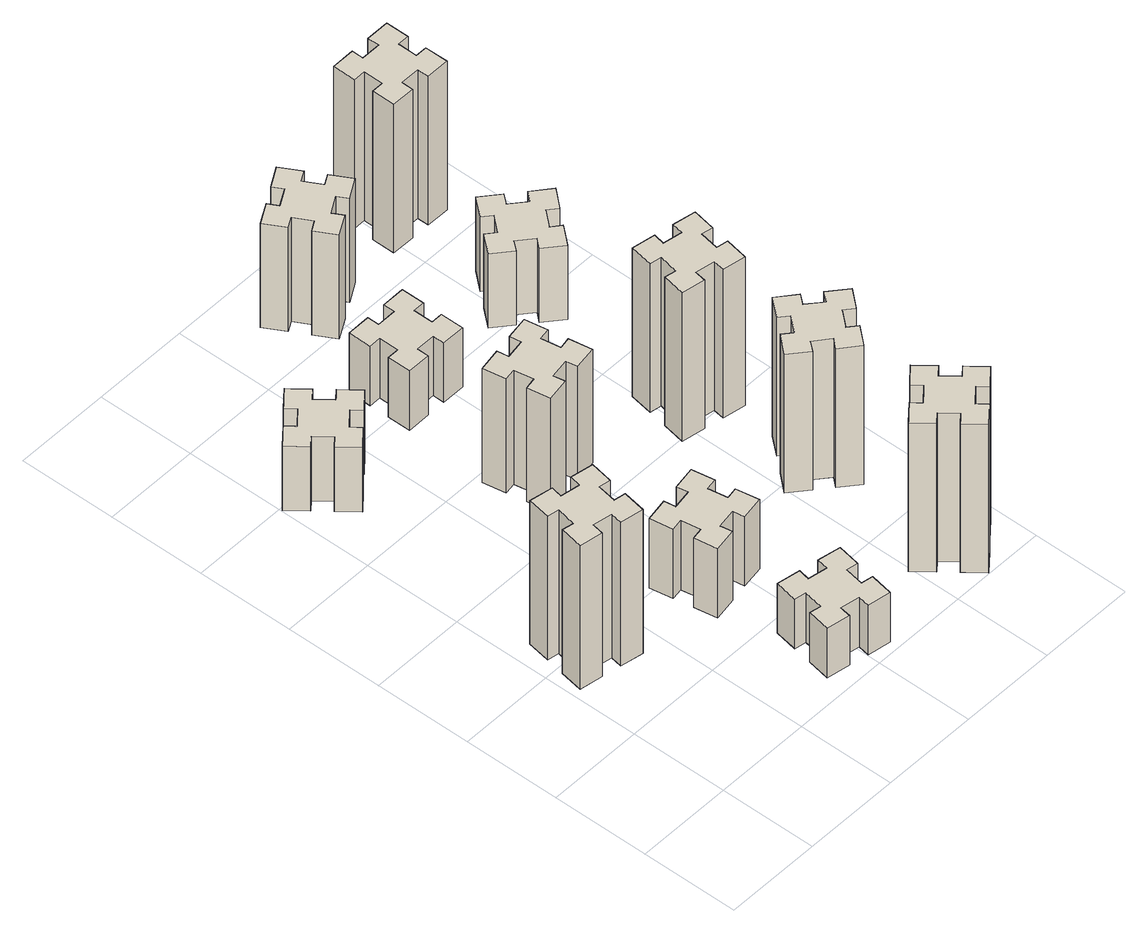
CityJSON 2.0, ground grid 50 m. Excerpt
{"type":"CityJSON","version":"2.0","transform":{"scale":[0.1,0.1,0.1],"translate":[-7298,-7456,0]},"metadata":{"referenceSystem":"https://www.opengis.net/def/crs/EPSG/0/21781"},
"CityObjects":{
"building1":{"type":"Building","attributes":{"class":"1000","function":"1000","usage":"1000","yearOfConstruction":2016,"roofType":"1000","measuredHeight":87,"storeysAboveGround":30,"storeysBelowGround":0},"geometry":[{"type":"Solid","lod":"1","boundaries":[[[[0,1,2,3,4,5,6,7,8,9,10,11,12,13,14,15,16,17,18,19]],[[17,16,20,21]],[[16,15,22,20]],[[15,14,23,22]],[[14,13,24,23]],[[13,12,25,24]],[[12,11,26,25]],[[11,10,27,26]],[[10,9,28,27]],[[9,8,29,28]],[[8,7,30,29]],[[7,6,31,30]],[[6,5,32,31]],[[5,4,33,32]],[[4,3,34,33]],[[3,2,35,34]],[[2,1,36,35]],[[1,0,37,36]],[[0,19,38,37]],[[19,18,39,38]],[[18,17,21,39]],[[24,25,26,27,28,29,30,31,32,33,34,35,36,37,38,39,21,20,22,23]]]]}]},
"building2":{"type":"Building","attributes":{"class":"1000","function":"1000","usage":"1000","yearOfConstruction":2016,"roofType":"1000","measuredHeight":39,"storeysAboveGround":30,"storeysBelowGround":0},"geometry":[{"type":"Solid","lod":"1","boundaries":[[[[40,41,42,43,44,45,46,47,48,49,50,51,52,53,54,55,56,57,58,59]],[[57,56,60,61]],[[56,55,62,60]],[[55,54,63,62]],[[54,53,64,63]],[[53,52,65,64]],[[52,51,66,65]],[[51,50,67,66]],[[50,49,68,67]],[[49,48,69,68]],[[48,47,70,69]],[[47,46,71,70]],[[46,45,72,71]],[[45,44,73,72]],[[44,43,74,73]],[[43,42,75,74]],[[42,41,76,75]],[[41,40,77,76]],[[40,59,78,77]],[[59,58,79,78]],[[58,57,61,79]],[[64,65,66,67,68,69,70,71,72,73,74,75,76,77,78,79,61,60,62,63]]]]}]},
"building3":{"type":"Building","attributes":{"class":"1000","function":"1000","usage":"1000","yearOfConstruction":2016,"roofType":"1000","measuredHeight":30,"storeysAboveGround":30,"storeysBelowGround":0},"geometry":[{"type":"Solid","lod":"1","boundaries":[[[[80,81,82,83,84,85,86,87,88,89,90,91,92,93,94,95,96,97,98,99]],[[97,96,100,101]],[[96,95,102,100]],[[95,94,103,102]],[[94,93,104,103]],[[93,92,105,104]],[[92,91,106,105]],[[91,90,107,106]],[[90,89,108,107]],[[89,88,109,108]],[[88,87,110,109]],[[87,86,111,110]],[[86,85,112,111]],[[85,84,113,112]],[[84,83,114,113]],[[83,82,115,114]],[[82,81,116,115]],[[81,80,117,116]],[[80,99,118,117]],[[99,98,119,118]],[[98,97,101,119]],[[104,105,106,107,108,109,110,111,112,113,114,115,116,117,118,119,101,100,102,103]]]]}]},
"building4":{"type":"Building","attributes":{"class":"1000","function":"1000","usage":"1000","yearOfConstruction":2016,"roofType":"1000","measuredHeight":42,"storeysAboveGround":30,"storeysBelowGround":0},"geometry":[{"type":"Solid","lod":"1","boundaries":[[[[120,121,122,123,124,125,126,127,128,129,130,131,132,133,134,135,136,137,138,139]],[[137,136,140,141]],[[136,135,142,140]],[[135,134,143,142]],[[134,133,144,143]],[[133,132,145,144]],[[132,131,146,145]],[[131,130,147,146]],[[130,129,148,147]],[[129,128,149,148]],[[128,127,150,149]],[[127,126,151,150]],[[126,125,152,151]],[[125,124,153,152]],[[124,123,154,153]],[[123,122,155,154]],[[122,121,156,155]],[[121,120,157,156]],[[120,139,158,157]],[[139,138,159,158]],[[138,137,141,159]],[[144,145,146,147,148,149,150,151,152,153,154,155,156,157,158,159,141,140,142,143]]]]}]},
"building5":{"type":"Building","attributes":{"class":"1000","function":"1000","usage":"1000","yearOfConstruction":2016,"roofType":"1000","measuredHeight":69,"storeysAboveGround":30,"storeysBelowGround":0},"geometry":[{"type":"Solid","lod":"1","boundaries":[[[[160,161,162,163,164,165,166,167,168,169,170,171,172,173,174,175,176,177,178,179]],[[177,176,180,181]],[[176,175,182,180]],[[175,174,183,182]],[[174,173,184,183]],[[173,172,185,184]],[[172,171,186,185]],[[171,170,187,186]],[[170,169,188,187]],[[169,168,189,188]],[[168,167,190,189]],[[167,166,191,190]],[[166,165,192,191]],[[165,164,193,192]],[[164,163,194,193]],[[163,162,195,194]],[[162,161,196,195]],[[161,160,197,196]],[[160,179,198,197]],[[179,178,199,198]],[[178,177,181,199]],[[184,185,186,187,188,189,190,191,192,193,194,195,196,197,198,199,181,180,182,183]]]]}]},
"building6":{"type":"Building","attributes":{"class":"1000","function":"1000","usage":"1000","yearOfConstruction":2016,"roofType":"1000","measuredHeight":36,"storeysAboveGround":30,"storeysBelowGround":0},"geometry":[{"type":"Solid","lod":"1","boundaries":[[[[200,201,202,203,204,205,206,207,208,209,210,211,212,213,214,215,216,217,218,219]],[[217,216,220,221]],[[216,215,222,220]],[[215,214,223,222]],[[214,213,224,223]],[[213,212,225,224]],[[212,211,226,225]],[[211,210,227,226]],[[210,209,228,227]],[[209,208,229,228]],[[208,207,230,229]],[[207,206,231,230]],[[206,205,232,231]],[[205,204,233,232]],[[204,203,234,233]],[[203,202,235,234]],[[202,201,236,235]],[[201,200,237,236]],[[200,219,238,237]],[[219,218,239,238]],[[218,217,221,239]],[[224,225,226,227,228,229,230,231,232,233,234,235,236,237,238,239,221,220,222,223]]]]}]},
"building7":{"type":"Building","attributes":{"class":"1000","function":"1000","usage":"1000","yearOfConstruction":2016,"roofType":"1000","measuredHeight":90,"storeysAboveGround":30,"storeysBelowGround":0},"geometry":[{"type":"Solid","lod":"1","boundaries":[[[[240,241,242,243,244,245,246,247,248,249,250,251,252,253,254,255,256,257,258,259]],[[257,256,260,261]],[[256,255,262,260]],[[255,254,263,262]],[[254,253,264,263]],[[253,252,265,264]],[[252,251,266,265]],[[251,250,267,266]],[[250,249,268,267]],[[249,248,269,268]],[[248,247,270,269]],[[247,246,271,270]],[[246,245,272,271]],[[245,244,273,272]],[[244,243,274,273]],[[243,242,275,274]],[[242,241,276,275]],[[241,240,277,276]],[[240,259,278,277]],[[259,258,279,278]],[[258,257,261,279]],[[264,265,266,267,268,269,270,271,272,273,274,275,276,277,278,279,261,260,262,263]]]]}]},
"building8":{"type":"Building","attributes":{"class":"1000","function":"1000","usage":"1000","yearOfConstruction":2016,"roofType":"1000","measuredHeight":63,"storeysAboveGround":30,"storeysBelowGround":0},"geometry":[{"type":"Solid","lod":"1","boundaries":[[[[280,281,282,283,284,285,286,287,288,289,290,291,292,293,294,295,296,297,298,299]],[[297,296,300,301]],[[296,295,302,300]],[[295,294,303,302]],[[294,293,304,303]],[[293,292,305,304]],[[292,291,306,305]],[[291,290,307,306]],[[290,289,308,307]],[[289,288,309,308]],[[288,287,310,309]],[[287,286,311,310]],[[286,285,312,311]],[[285,284,313,312]],[[284,283,314,313]],[[283,282,315,314]],[[282,281,316,315]],[[281,280,317,316]],[[280,299,318,317]],[[299,298,319,318]],[[298,297,301,319]],[[304,305,306,307,308,309,310,311,312,313,314,315,316,317,318,319,301,300,302,303]]]]}]},
"building9":{"type":"Building","attributes":{"class":"1000","function":"1000","usage":"1000","yearOfConstruction":2016,"roofType":"1000","measuredHeight":84,"storeysAboveGround":30,"storeysBelowGround":0},"geometry":[{"type":"Solid","lod":"1","boundaries":[[[[320,321,322,323,324,325,326,327,328,329,330,331,332,333,334,335,336,337,338,339]],[[337,336,340,341]],[[336,335,342,340]],[[335,334,343,342]],[[334,333,344,343]],[[333,332,345,344]],[[332,331,346,345]],[[331,330,347,346]],[[330,329,348,347]],[[329,328,349,348]],[[328,327,350,349]],[[327,326,351,350]],[[326,325,352,351]],[[325,324,353,352]],[[324,323,354,353]],[[323,322,355,354]],[[322,321,356,355]],[[321,320,357,356]],[[320,339,358,357]],[[339,338,359,358]],[[338,337,341,359]],[[344,345,346,347,348,349,350,351,352,353,354,355,356,357,358,359,341,340,342,343]]]]}]},
"building10":{"type":"Building","attributes":{"class":"1000","function":"1000","usage":"1000","yearOfConstruction":2016,"roofType":"1000","measuredHeight":90,"storeysAboveGround":30,"storeysBelowGround":0},"geometry":[{"type":"Solid","lod":"1","boundaries":[[[[360,361,362,363,364,365,366,367,368,369,370,371,372,373,374,375,376,377,378,379]],[[377,376,380,381]],[[376,375,382,380]],[[375,374,383,382]],[[374,373,384,383]],[[373,372,385,384]],[[372,371,386,385]],[[371,370,387,386]],[[370,369,388,387]],[[369,368,389,388]],[[368,367,390,389]],[[367,366,391,390]],[[366,365,392,391]],[[365,364,393,392]],[[364,363,394,393]],[[363,362,395,394]],[[362,361,396,395]],[[361,360,397,396]],[[360,379,398,397]],[[379,378,399,398]],[[378,377,381,399]],[[384,385,386,387,388,389,390,391,392,393,394,395,396,397,398,399,381,380,382,383]]]]}]},
"building11":{"type":"Building","attributes":{"class":"1000","function":"1000","usage":"1000","yearOfConstruction":2016,"roofType":"1000","measuredHeight":45,"storeysAboveGround":30,"storeysBelowGround":0},"geometry":[{"type":"Solid","lod":"1","boundaries":[[[[400,401,402,403,404,405,406,407,408,409,410,411,412,413,414,415,416,417,418,419]],[[417,416,420,421]],[[416,415,422,420]],[[415,414,423,422]],[[414,413,424,423]],[[413,412,425,424]],[[412,411,426,425]],[[411,410,427,426]],[[410,409,428,427]],[[409,408,429,428]],[[408,407,430,429]],[[407,406,431,430]],[[406,405,432,431]],[[405,404,433,432]],[[404,403,434,433]],[[403,402,435,434]],[[402,401,436,435]],[[401,400,437,436]],[[400,419,438,437]],[[419,418,439,438]],[[418,417,421,439]],[[424,425,426,427,428,429,430,431,432,433,434,435,436,437,438,439,421,420,422,423]]]]}]},
"building12":{"type":"Building","attributes":{"class":"1000","function":"1000","usage":"1000","yearOfConstruction":2016,"roofType":"1000","measuredHeight":90,"storeysAboveGround":30,"storeysBelowGround":0},"geometry":[{"type":"Solid","lod":"1","boundaries":[[[[440,441,442,443,444,445,446,447,448,449,450,451,452,453,454,455,456,457,458,459]],[[457,456,460,461]],[[456,455,462,460]],[[455,454,463,462]],[[454,453,464,463]],[[453,452,465,464]],[[452,451,466,465]],[[451,450,467,466]],[[450,449,468,467]],[[449,448,469,468]],[[448,447,470,469]],[[447,446,471,470]],[[446,445,472,471]],[[445,444,473,472]],[[444,443,474,473]],[[443,442,475,474]],[[442,441,476,475]],[[441,440,477,476]],[[440,459,478,477]],[[459,458,479,478]],[[458,457,461,479]],[[464,465,466,467,468,469,470,471,472,473,474,475,476,477,478,479,461,460,462,463]]]]}]}
},
"vertices":[
[345,917,0],[362,1015,0],[421,1005,0],[442,1123,0],[324,1144,0],[314,1085,0],[215,1102,0],[226,1161,0],[107,1182,0],[87,1064,0],[146,1054,0],[128,955,0],[69,966,0],[48,847,0],[167,827,0],[177,886,0],[275,868,0],[265,809,0],[383,788,0],[404,907,0],[275,868,870],[265,809,870],[177,886,870],[167,827,870],[48,847,870],[69,966,870],[128,955,870],[146,1054,870],[87,1064,870],[107,1182,870],[226,1161,870],[215,1102,870],[314,1085,870],[324,1144,870],[442,1123,870],[421,1005,870],[362,1015,870],[345,917,870],[404,907,870],[383,788,870],
[278,2349,0],[354,2413,0],[393,2367,0],[485,2444,0],[408,2536,0],[362,2498,0],[297,2574,0],[343,2613,0],[266,2705,0],[174,2628,0],[213,2582,0],[136,2517,0],[98,2563,0],[6,2486,0],[83,2394,0],[129,2433,0],[193,2356,0],[147,2318,0],[224,2226,0],[316,2303,0],[193,2356,390],[147,2318,390],[129,2433,390],[83,2394,390],[6,2486,390],[98,2563,390],[136,2517,390],[213,2582,390],[174,2628,390],[266,2705,390],[343,2613,390],[297,2574,390],[362,2498,390],[408,2536,390],[485,2444,390],[393,2367,390],[354,2413,390],[278,2349,390],[316,2303,390],[224,2226,390],
[886,314,0],[868,215,0],[809,226,0],[788,107,0],[907,87,0],[917,146,0],[1015,128,0],[1005,69,0],[1123,48,0],[1144,167,0],[1085,177,0],[1102,275,0],[1161,265,0],[1182,383,0],[1064,404,0],[1054,345,0],[955,362,0],[966,421,0],[847,442,0],[827,324,0],[955,362,300],[966,421,300],[1054,345,300],[1064,404,300],[1182,383,300],[1161,265,300],[1102,275,300],[1085,177,300],[1144,167,300],[1123,48,300],[1005,69,300],[1015,128,300],[917,146,300],[907,87,300],[788,107,300],[809,226,300],[868,215,300],[886,314,300],[827,324,300],[847,442,300],
[915,1002,0],[817,985,0],[807,1044,0],[688,1023,0],[709,905,0],[768,915,0],[786,817,0],[727,807,0],[747,688,0],[866,709,0],[855,768,0],[954,786,0],[964,727,0],[1082,747,0],[1061,866,0],[1002,855,0],[985,954,0],[1044,964,0],[1023,1082,0],[905,1061,0],[985,954,420],[1044,964,420],[1002,855,420],[1061,866,420],[1082,747,420],[964,727,420],[954,786,420],[855,768,420],[866,709,420],[747,688,420],[727,807,420],[786,817,420],[768,915,420],[709,905,420],[688,1023,420],[807,1044,420],[817,985,420],[915,1002,420],[905,1061,420],[1023,1082,420],
[915,1942,0],[817,1925,0],[807,1984,0],[688,1963,0],[709,1845,0],[768,1855,0],[786,1757,0],[727,1747,0],[747,1628,0],[866,1649,0],[855,1708,0],[954,1726,0],[964,1667,0],[1082,1687,0],[1061,1806,0],[1002,1795,0],[985,1894,0],[1044,1904,0],[1023,2022,0],[905,2001,0],[985,1894,690],[1044,1904,690],[1002,1795,690],[1061,1806,690],[1082,1687,690],[964,1667,690],[954,1726,690],[855,1708,690],[866,1649,690],[747,1628,690],[727,1747,690],[786,1757,690],[768,1855,690],[709,1845,690],[688,1963,690],[807,1984,690],[817,1925,690],[915,1942,690],[905,2001,690],[1023,2022,690],
[935,2675,0],[835,2675,0],[835,2735,0],[715,2735,0],[715,2615,0],[775,2615,0],[775,2515,0],[715,2515,0],[715,2395,0],[835,2395,0],[835,2455,0],[935,2455,0],[935,2395,0],[1055,2395,0],[1055,2515,0],[995,2515,0],[995,2615,0],[1055,2615,0],[1055,2735,0],[935,2735,0],[995,2615,360],[1055,2615,360],[995,2515,360],[1055,2515,360],[1055,2395,360],[935,2395,360],[935,2455,360],[835,2455,360],[835,2395,360],[715,2395,360],[715,2515,360],[775,2515,360],[775,2615,360],[715,2615,360],[715,2735,360],[835,2735,360],[835,2675,360],[935,2675,360],[935,2735,360],[1055,2735,360],
[1758,129,0],[1834,193,0],[1873,147,0],[1965,224,0],[1888,316,0],[1842,278,0],[1777,354,0],[1823,393,0],[1746,485,0],[1654,408,0],[1693,362,0],[1616,297,0],[1578,343,0],[1486,266,0],[1563,174,0],[1609,213,0],[1673,136,0],[1627,98,0],[1704,6,0],[1796,83,0],[1673,136,900],[1627,98,900],[1609,213,900],[1563,174,900],[1486,266,900],[1578,343,900],[1616,297,900],[1693,362,900],[1654,408,900],[1746,485,900],[1823,393,900],[1777,354,900],[1842,278,900],[1888,316,900],[1965,224,900],[1873,147,900],[1834,193,900],[1758,129,900],[1796,83,900],[1704,6,900],
[1106,3217,0],[1056,3304,0],[1108,3334,0],[1048,3438,0],[944,3378,0],[974,3326,0],[887,3276,0],[857,3328,0],[753,3268,0],[813,3164,0],[865,3194,0],[915,3107,0],[863,3077,0],[923,2973,0],[1027,3033,0],[997,3085,0],[1084,3135,0],[1114,3083,0],[1218,3143,0],[1158,3247,0],[1084,3135,630],[1114,3083,630],[997,3085,630],[1027,3033,630],[923,2973,630],[863,3077,630],[915,3107,630],[865,3194,630],[813,3164,630],[753,3268,630],[857,3328,630],[887,3276,630],[974,3326,630],[944,3378,630],[1048,3438,630],[1108,3334,630],[1056,3304,630],[1106,3217,630],[1158,3247,630],[1218,3143,630],
[1777,876,0],[1842,953,0],[1888,914,0],[1965,1006,0],[1873,1083,0],[1834,1037,0],[1758,1102,0],[1796,1148,0],[1704,1225,0],[1627,1133,0],[1673,1094,0],[1609,1018,0],[1563,1056,0],[1486,964,0],[1578,887,0],[1616,933,0],[1693,869,0],[1654,823,0],[1746,746,0],[1823,838,0],[1693,869,840],[1654,823,840],[1616,933,840],[1578,887,840],[1486,964,840],[1563,1056,840],[1609,1018,840],[1673,1094,840],[1627,1133,840],[1704,1225,840],[1796,1148,840],[1758,1102,840],[1834,1037,840],[1873,1083,840],[1965,1006,840],[1888,914,840],[1842,953,840],[1777,876,840],[1823,838,840],[1746,746,840],
[1557,1526,0],[1655,1508,0],[1645,1449,0],[1763,1428,0],[1784,1547,0],[1725,1557,0],[1742,1655,0],[1801,1645,0],[1822,1763,0],[1704,1784,0],[1694,1725,0],[1595,1742,0],[1606,1801,0],[1487,1822,0],[1467,1704,0],[1526,1694,0],[1508,1595,0],[1449,1606,0],[1428,1487,0],[1547,1467,0],[1508,1595,900],[1449,1606,900],[1526,1694,900],[1467,1704,900],[1487,1822,900],[1606,1801,900],[1595,1742,900],[1694,1725,900],[1704,1784,900],[1822,1763,900],[1801,1645,900],[1742,1655,900],[1725,1557,900],[1784,1547,900],[1763,1428,900],[1645,1449,900],[1655,1508,900],[1557,1526,900],[1547,1467,900],[1428,1487,900],
[1734,2617,0],[1658,2682,0],[1696,2728,0],[1604,2805,0],[1527,2713,0],[1573,2674,0],[1509,2598,0],[1463,2636,0],[1386,2544,0],[1478,2467,0],[1516,2513,0],[1593,2449,0],[1554,2403,0],[1646,2326,0],[1723,2418,0],[1677,2456,0],[1742,2533,0],[1788,2494,0],[1865,2586,0],[1773,2663,0],[1742,2533,450],[1788,2494,450],[1677,2456,450],[1723,2418,450],[1646,2326,450],[1554,2403,450],[1593,2449,450],[1516,2513,450],[1478,2467,450],[1386,2544,450],[1463,2636,450],[1509,2598,450],[1573,2674,450],[1527,2713,450],[1604,2805,450],[1696,2728,450],[1658,2682,450],[1734,2617,450],[1773,2663,450],[1865,2586,450],
[1575,3195,0],[1675,3195,0],[1675,3135,0],[1795,3135,0],[1795,3255,0],[1735,3255,0],[1735,3355,0],[1795,3355,0],[1795,3475,0],[1675,3475,0],[1675,3415,0],[1575,3415,0],[1575,3475,0],[1455,3475,0],[1455,3355,0],[1515,3355,0],[1515,3255,0],[1455,3255,0],[1455,3135,0],[1575,3135,0],[1515,3255,900],[1455,3255,900],[1515,3355,900],[1455,3355,900],[1455,3475,900],[1575,3475,900],[1575,3415,900],[1675,3415,900],[1675,3475,900],[1795,3475,900],[1795,3355,900],[1735,3355,900],[1735,3255,900],[1795,3255,900],[1795,3135,900],[1675,3135,900],[1675,3195,900],[1575,3195,900],[1575,3135,900],[1455,3135,900]
]}
